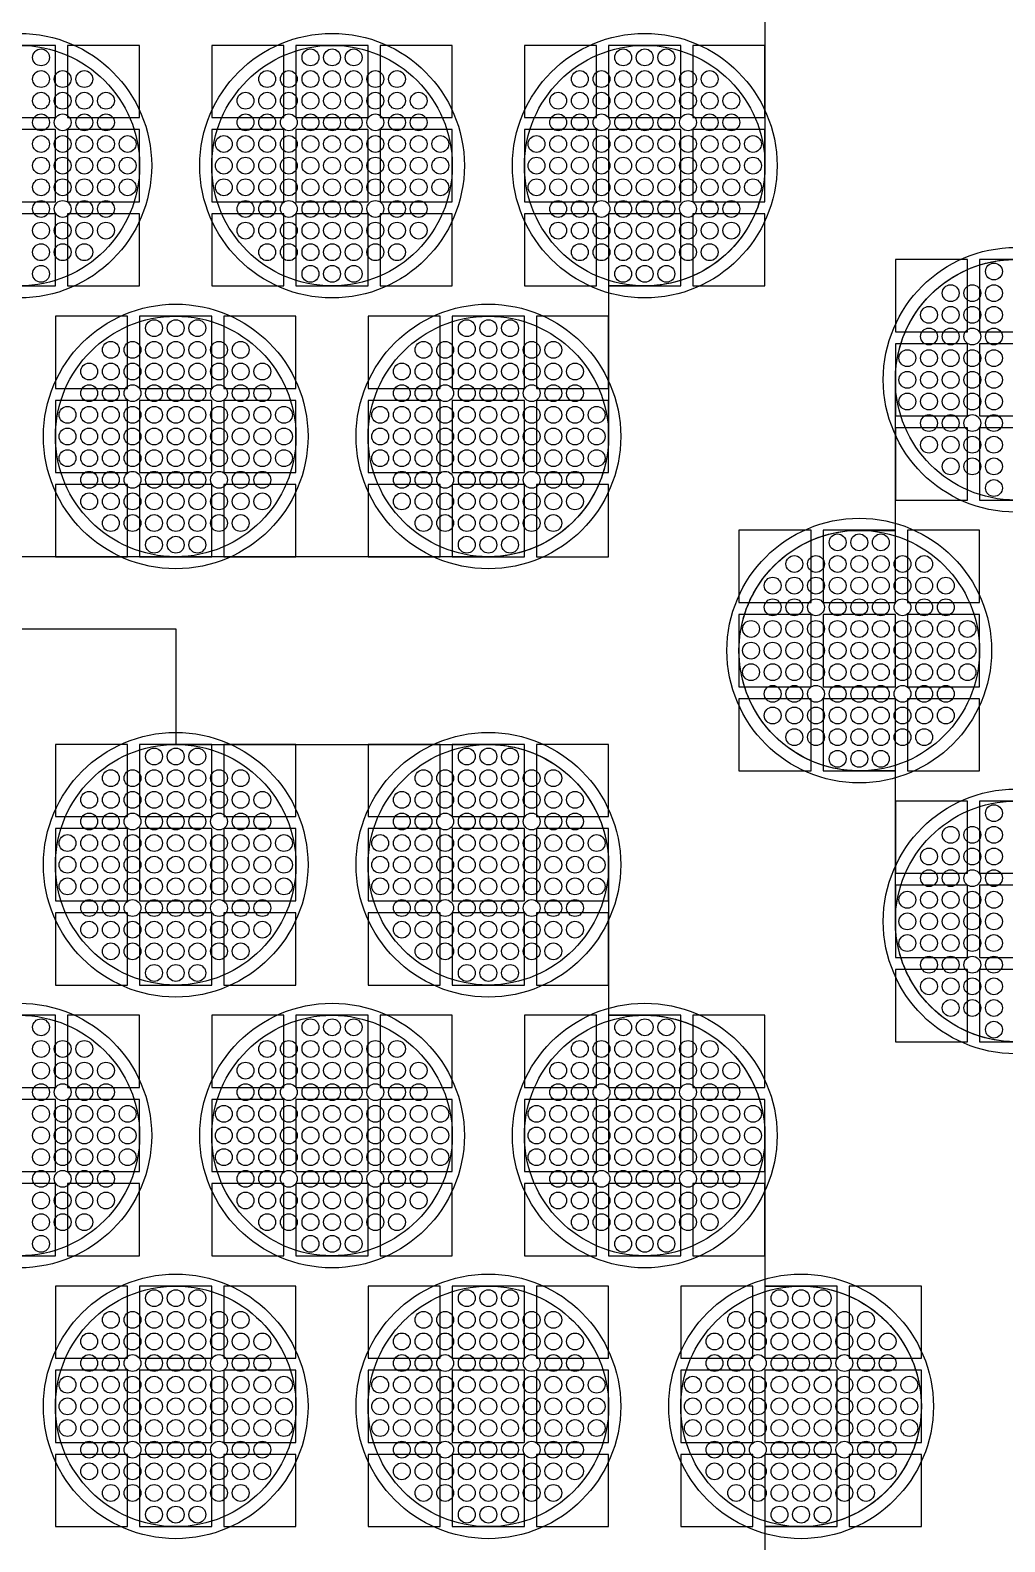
# Model space of a CAD drawing. Extents: x -49 to 54, y -38 to 38.
# Drawn here: x 13 to 17.05, y -30.41 to -24.13 of the extents above; entities that cross this region are included whole.
import ezdxf

# ---------------------------------------------------------------- set-up
doc = ezdxf.new("R2010")
doc.units = 0
for name, color, linetype in [('BACK_LAYER', 5, 'CONTINUOUS'), ('COND_LAYER_LOWER_ELECTRODE', 6, 'CONTINUOUS'), ('CONDUCTIVE_LAYER_BACK_LAYER', 2, 'CONTINUOUS'), ('EMITTER', 3, 'CONTINUOUS'), ('LOWER_ELECTRODE', 1, 'CONTINUOUS')]:
    doc.layers.add(name, color=color, linetype=linetype)

msp = doc.modelspace()

# ---------------------------------------------------------------- linework, layer by layer
at = {"layer": 'BACK_LAYER'}
for points in [[(12.8046, -24.4898), (13.1046, -24.4898), (13.1046, -24.1898), (12.8046, -24.1898)], [(13.1546, -24.4898), (13.4546, -24.4898), (13.4546, -24.1898), (13.1546, -24.1898)], [(13.7546, -24.4898), (14.0546, -24.4898), (14.0546, -24.1898), (13.7546, -24.1898)], [(14.1046, -24.4898), (14.4046, -24.4898), (14.4046, -24.1898), (14.1046, -24.1898)], [(14.4546, -24.4898), (14.7546, -24.4898), (14.7546, -24.1898), (14.4546, -24.1898)], [(15.0546, -24.4898), (15.3546, -24.4898), (15.3546, -24.1898), (15.0546, -24.1898)], [(15.4046, -24.4898), (15.7046, -24.4898), (15.7046, -24.1898), (15.4046, -24.1898)], [(15.7546, -24.4898), (16.0546, -24.4898), (16.0546, -24.1898), (15.7546, -24.1898)], [(12.8046, -24.8398), (13.1046, -24.8398), (13.1046, -24.5398), (12.8046, -24.5398)], [(13.1546, -24.8398), (13.4546, -24.8398), (13.4546, -24.5398), (13.1546, -24.5398)], [(13.7546, -24.8398), (14.0546, -24.8398), (14.0546, -24.5398), (13.7546, -24.5398)], [(14.1046, -24.8398), (14.4046, -24.8398), (14.4046, -24.5398), (14.1046, -24.5398)], [(14.4546, -24.8398), (14.7546, -24.8398), (14.7546, -24.5398), (14.4546, -24.5398)], [(15.0546, -24.8398), (15.3546, -24.8398), (15.3546, -24.5398), (15.0546, -24.5398)], [(15.4046, -24.8398), (15.7046, -24.8398), (15.7046, -24.5398), (15.4046, -24.5398)], [(15.7546, -24.8398), (16.0546, -24.8398), (16.0546, -24.5398), (15.7546, -24.5398)], [(12.8046, -25.1898), (13.1046, -25.1898), (13.1046, -24.8898), (12.8046, -24.8898)], [(13.1546, -25.1898), (13.4546, -25.1898), (13.4546, -24.8898), (13.1546, -24.8898)], [(13.7546, -25.1898), (14.0546, -25.1898), (14.0546, -24.8898), (13.7546, -24.8898)], [(14.1046, -25.1898), (14.4046, -25.1898), (14.4046, -24.8898), (14.1046, -24.8898)], [(14.4546, -25.1898), (14.7546, -25.1898), (14.7546, -24.8898), (14.4546, -24.8898)], [(15.0546, -25.1898), (15.3546, -25.1898), (15.3546, -24.8898), (15.0546, -24.8898)], [(15.4046, -25.1898), (15.7046, -25.1898), (15.7046, -24.8898), (15.4046, -24.8898)], [(15.7546, -25.1898), (16.0546, -25.1898), (16.0546, -24.8898), (15.7546, -24.8898)], [(16.5965, -25.38), (16.8965, -25.38), (16.8965, -25.08), (16.5965, -25.08)], [(16.9465, -25.38), (17.2465, -25.38), (17.2465, -25.08), (16.9465, -25.08)], [(13.1046, -25.6156), (13.4046, -25.6156), (13.4046, -25.3156), (13.1046, -25.3156)], [(13.4546, -25.6156), (13.7546, -25.6156), (13.7546, -25.3156), (13.4546, -25.3156)], [(13.8046, -25.6156), (14.1046, -25.6156), (14.1046, -25.3156), (13.8046, -25.3156)], [(14.4046, -25.6156), (14.7046, -25.6156), (14.7046, -25.3156), (14.4046, -25.3156)], [(14.7546, -25.6156), (15.0546, -25.6156), (15.0546, -25.3156), (14.7546, -25.3156)], [(15.1046, -25.6156), (15.4046, -25.6156), (15.4046, -25.3156), (15.1046, -25.3156)], [(16.5965, -25.73), (16.8965, -25.73), (16.8965, -25.43), (16.5965, -25.43)], [(16.9465, -25.73), (17.2465, -25.73), (17.2465, -25.43), (16.9465, -25.43)], [(13.1046, -25.9656), (13.4046, -25.9656), (13.4046, -25.6656), (13.1046, -25.6656)], [(13.4546, -25.9656), (13.7546, -25.9656), (13.7546, -25.6656), (13.4546, -25.6656)], [(13.8046, -25.9656), (14.1046, -25.9656), (14.1046, -25.6656), (13.8046, -25.6656)], [(14.4046, -25.9656), (14.7046, -25.9656), (14.7046, -25.6656), (14.4046, -25.6656)], [(14.7546, -25.9656), (15.0546, -25.9656), (15.0546, -25.6656), (14.7546, -25.6656)], [(15.1046, -25.9656), (15.4046, -25.9656), (15.4046, -25.6656), (15.1046, -25.6656)], [(16.5965, -26.08), (16.8965, -26.08), (16.8965, -25.78), (16.5965, -25.78)], [(16.9465, -26.08), (17.2465, -26.08), (17.2465, -25.78), (16.9465, -25.78)], [(13.1046, -26.3156), (13.4046, -26.3156), (13.4046, -26.0156), (13.1046, -26.0156)], [(13.4546, -26.3156), (13.7546, -26.3156), (13.7546, -26.0156), (13.4546, -26.0156)], [(13.8046, -26.3156), (14.1046, -26.3156), (14.1046, -26.0156), (13.8046, -26.0156)], [(14.4046, -26.3156), (14.7046, -26.3156), (14.7046, -26.0156), (14.4046, -26.0156)], [(14.7546, -26.3156), (15.0546, -26.3156), (15.0546, -26.0156), (14.7546, -26.0156)], [(15.1046, -26.3156), (15.4046, -26.3156), (15.4046, -26.0156), (15.1046, -26.0156)], [(15.9465, -26.5058), (16.2465, -26.5058), (16.2465, -26.2058), (15.9465, -26.2058)], [(16.2965, -26.5058), (16.5965, -26.5058), (16.5965, -26.2058), (16.2965, -26.2058)], [(16.6465, -26.5058), (16.9465, -26.5058), (16.9465, -26.2058), (16.6465, -26.2058)], [(15.9465, -26.8558), (16.2465, -26.8558), (16.2465, -26.5558), (15.9465, -26.5558)], [(16.2965, -26.8558), (16.5965, -26.8558), (16.5965, -26.5558), (16.2965, -26.5558)], [(16.6465, -26.8558), (16.9465, -26.8558), (16.9465, -26.5558), (16.6465, -26.5558)], [(15.9465, -27.2058), (16.2465, -27.2058), (16.2465, -26.9058), (15.9465, -26.9058)], [(16.2965, -27.2058), (16.5965, -27.2058), (16.5965, -26.9058), (16.2965, -26.9058)], [(16.6465, -27.2058), (16.9465, -27.2058), (16.9465, -26.9058), (16.6465, -26.9058)], [(13.1046, -27.396), (13.4046, -27.396), (13.4046, -27.096), (13.1046, -27.096)], [(13.4546, -27.396), (13.7546, -27.396), (13.7546, -27.096), (13.4546, -27.096)], [(13.8046, -27.396), (14.1046, -27.396), (14.1046, -27.096), (13.8046, -27.096)], [(14.4046, -27.396), (14.7046, -27.396), (14.7046, -27.096), (14.4046, -27.096)], [(14.7546, -27.396), (15.0546, -27.396), (15.0546, -27.096), (14.7546, -27.096)], [(15.1046, -27.396), (15.4046, -27.396), (15.4046, -27.096), (15.1046, -27.096)], [(16.5965, -27.6316), (16.8965, -27.6316), (16.8965, -27.3316), (16.5965, -27.3316)], [(16.9465, -27.6316), (17.2465, -27.6316), (17.2465, -27.3316), (16.9465, -27.3316)], [(13.1046, -27.746), (13.4046, -27.746), (13.4046, -27.446), (13.1046, -27.446)], [(13.4546, -27.746), (13.7546, -27.746), (13.7546, -27.446), (13.4546, -27.446)], [(13.8046, -27.746), (14.1046, -27.746), (14.1046, -27.446), (13.8046, -27.446)], [(14.4046, -27.746), (14.7046, -27.746), (14.7046, -27.446), (14.4046, -27.446)], [(14.7546, -27.746), (15.0546, -27.746), (15.0546, -27.446), (14.7546, -27.446)], [(15.1046, -27.746), (15.4046, -27.746), (15.4046, -27.446), (15.1046, -27.446)], [(16.5965, -27.9816), (16.8965, -27.9816), (16.8965, -27.6816), (16.5965, -27.6816)], [(16.9465, -27.9816), (17.2465, -27.9816), (17.2465, -27.6816), (16.9465, -27.6816)], [(13.1046, -28.096), (13.4046, -28.096), (13.4046, -27.796), (13.1046, -27.796)], [(13.4546, -28.096), (13.7546, -28.096), (13.7546, -27.796), (13.4546, -27.796)], [(13.8046, -28.096), (14.1046, -28.096), (14.1046, -27.796), (13.8046, -27.796)], [(14.4046, -28.096), (14.7046, -28.096), (14.7046, -27.796), (14.4046, -27.796)], [(14.7546, -28.096), (15.0546, -28.096), (15.0546, -27.796), (14.7546, -27.796)], [(15.1046, -28.096), (15.4046, -28.096), (15.4046, -27.796), (15.1046, -27.796)], [(16.5965, -28.3316), (16.8965, -28.3316), (16.8965, -28.0316), (16.5965, -28.0316)], [(16.9465, -28.3316), (17.2465, -28.3316), (17.2465, -28.0316), (16.9465, -28.0316)], [(12.8046, -28.5218), (13.1046, -28.5218), (13.1046, -28.2218), (12.8046, -28.2218)], [(13.1546, -28.5218), (13.4546, -28.5218), (13.4546, -28.2218), (13.1546, -28.2218)], [(13.7546, -28.5218), (14.0546, -28.5218), (14.0546, -28.2218), (13.7546, -28.2218)], [(14.1046, -28.5218), (14.4046, -28.5218), (14.4046, -28.2218), (14.1046, -28.2218)], [(14.4546, -28.5218), (14.7546, -28.5218), (14.7546, -28.2218), (14.4546, -28.2218)], [(15.0546, -28.5218), (15.3546, -28.5218), (15.3546, -28.2218), (15.0546, -28.2218)], [(15.4046, -28.5218), (15.7046, -28.5218), (15.7046, -28.2218), (15.4046, -28.2218)], [(15.7546, -28.5218), (16.0546, -28.5218), (16.0546, -28.2218), (15.7546, -28.2218)], [(12.8046, -28.8718), (13.1046, -28.8718), (13.1046, -28.5718), (12.8046, -28.5718)], [(13.1546, -28.8718), (13.4546, -28.8718), (13.4546, -28.5718), (13.1546, -28.5718)], [(13.7546, -28.8718), (14.0546, -28.8718), (14.0546, -28.5718), (13.7546, -28.5718)], [(14.1046, -28.8718), (14.4046, -28.8718), (14.4046, -28.5718), (14.1046, -28.5718)], [(14.4546, -28.8718), (14.7546, -28.8718), (14.7546, -28.5718), (14.4546, -28.5718)], [(15.0546, -28.8718), (15.3546, -28.8718), (15.3546, -28.5718), (15.0546, -28.5718)], [(15.4046, -28.8718), (15.7046, -28.8718), (15.7046, -28.5718), (15.4046, -28.5718)], [(15.7546, -28.8718), (16.0546, -28.8718), (16.0546, -28.5718), (15.7546, -28.5718)], [(12.8046, -29.2218), (13.1046, -29.2218), (13.1046, -28.9218), (12.8046, -28.9218)], [(13.1546, -29.2218), (13.4546, -29.2218), (13.4546, -28.9218), (13.1546, -28.9218)], [(13.7546, -29.2218), (14.0546, -29.2218), (14.0546, -28.9218), (13.7546, -28.9218)], [(14.1046, -29.2218), (14.4046, -29.2218), (14.4046, -28.9218), (14.1046, -28.9218)], [(14.4546, -29.2218), (14.7546, -29.2218), (14.7546, -28.9218), (14.4546, -28.9218)], [(15.0546, -29.2218), (15.3546, -29.2218), (15.3546, -28.9218), (15.0546, -28.9218)], [(15.4046, -29.2218), (15.7046, -29.2218), (15.7046, -28.9218), (15.4046, -28.9218)], [(15.7546, -29.2218), (16.0546, -29.2218), (16.0546, -28.9218), (15.7546, -28.9218)], [(13.1046, -29.6477), (13.4046, -29.6477), (13.4046, -29.3477), (13.1046, -29.3477)], [(13.4546, -29.6477), (13.7546, -29.6477), (13.7546, -29.3477), (13.4546, -29.3477)], [(13.8046, -29.6477), (14.1046, -29.6477), (14.1046, -29.3477), (13.8046, -29.3477)], [(14.4046, -29.6477), (14.7046, -29.6477), (14.7046, -29.3477), (14.4046, -29.3477)], [(14.7546, -29.6477), (15.0546, -29.6477), (15.0546, -29.3477), (14.7546, -29.3477)], [(15.1046, -29.6477), (15.4046, -29.6477), (15.4046, -29.3477), (15.1046, -29.3477)], [(15.7046, -29.6477), (16.0046, -29.6477), (16.0046, -29.3477), (15.7046, -29.3477)], [(16.0546, -29.6477), (16.3546, -29.6477), (16.3546, -29.3477), (16.0546, -29.3477)], [(16.4046, -29.6477), (16.7046, -29.6477), (16.7046, -29.3477), (16.4046, -29.3477)], [(13.1046, -29.9977), (13.4046, -29.9977), (13.4046, -29.6977), (13.1046, -29.6977)], [(13.4546, -29.9977), (13.7546, -29.9977), (13.7546, -29.6977), (13.4546, -29.6977)], [(13.8046, -29.9977), (14.1046, -29.9977), (14.1046, -29.6977), (13.8046, -29.6977)], [(14.4046, -29.9977), (14.7046, -29.9977), (14.7046, -29.6977), (14.4046, -29.6977)], [(14.7546, -29.9977), (15.0546, -29.9977), (15.0546, -29.6977), (14.7546, -29.6977)], [(15.1046, -29.9977), (15.4046, -29.9977), (15.4046, -29.6977), (15.1046, -29.6977)], [(15.7046, -29.9977), (16.0046, -29.9977), (16.0046, -29.6977), (15.7046, -29.6977)], [(16.0546, -29.9977), (16.3546, -29.9977), (16.3546, -29.6977), (16.0546, -29.6977)], [(16.4046, -29.9977), (16.7046, -29.9977), (16.7046, -29.6977), (16.4046, -29.6977)], [(13.1046, -30.3477), (13.4046, -30.3477), (13.4046, -30.0477), (13.1046, -30.0477)], [(13.4546, -30.3477), (13.7546, -30.3477), (13.7546, -30.0477), (13.4546, -30.0477)], [(13.8046, -30.3477), (14.1046, -30.3477), (14.1046, -30.0477), (13.8046, -30.0477)], [(14.4046, -30.3477), (14.7046, -30.3477), (14.7046, -30.0477), (14.4046, -30.0477)], [(14.7546, -30.3477), (15.0546, -30.3477), (15.0546, -30.0477), (14.7546, -30.0477)], [(15.1046, -30.3477), (15.4046, -30.3477), (15.4046, -30.0477), (15.1046, -30.0477)], [(15.7046, -30.3477), (16.0046, -30.3477), (16.0046, -30.0477), (15.7046, -30.0477)], [(16.0546, -30.3477), (16.3546, -30.3477), (16.3546, -30.0477), (16.0546, -30.0477)], [(16.4046, -30.3477), (16.7046, -30.3477), (16.7046, -30.0477), (16.4046, -30.0477)]]:
    msp.add_lwpolyline(points, close=True, dxfattribs=at)
at = {"layer": 'COND_LAYER_LOWER_ELECTRODE'}
for centre in [(12.9546, -24.6898), (14.2546, -24.6898), (15.5546, -24.6898), (17.0965, -25.58), (13.6046, -25.8156), (14.9046, -25.8156), (16.4465, -26.7058), (13.6046, -27.596), (14.9046, -27.596), (17.0965, -27.8316), (12.9546, -28.7218), (14.2546, -28.7218), (15.5546, -28.7218), (13.6046, -29.8477), (14.9046, -29.8477), (16.2046, -29.8477)]:
    msp.add_circle(centre, 0.55, dxfattribs=at)
at = {"layer": 'CONDUCTIVE_LAYER_BACK_LAYER'}
for points in [[(16.0546, -24.0638), (16.0546, -24.6898), (16.0543, -24.7096), (16.0531, -24.7295), (16.0511, -24.7493), (16.0483, -24.769), (16.0448, -24.7885), (16.0405, -24.8079), (16.0354, -24.8272), (16.0296, -24.8462), (16.023, -24.8649), (16.0156, -24.8834), (16.0076, -24.9016), (15.9988, -24.9194), (15.9893, -24.9369), (15.9791, -24.954), (15.9683, -24.9706), (15.9568, -24.9869), (15.9447, -25.0026), (15.9319, -25.0179), (15.9186, -25.0326), (15.9047, -25.0468), (15.8902, -25.0605), (15.8752, -25.0735), (15.8597, -25.0859), (15.8437, -25.0978), (15.8272, -25.1089), (15.8104, -25.1194), (15.7931, -25.1293), (15.7754, -25.1384), (15.7574, -25.1468), (15.7391, -25.1545), (15.7205, -25.1615), (15.7016, -25.1677), (15.6825, -25.1732), (15.6631, -25.1779), (15.6436, -25.1818), (15.624, -25.1849), (15.6043, -25.1873), (15.5845, -25.1889), (15.5646, -25.1897), (15.4046, -25.1897), (15.4046, -25.8156), (15.4043, -25.8355), (15.4031, -25.8553), (15.4011, -25.8751), (15.3983, -25.8948), (15.3948, -25.9144), (15.3905, -25.9338), (15.3854, -25.953), (15.3796, -25.972), (15.373, -25.9908), (15.3656, -26.0092), (15.3576, -26.0274), (15.3488, -26.0453), (15.3393, -26.0627), (15.3291, -26.0798), (15.3183, -26.0965), (15.3068, -26.1127), (15.2947, -26.1285), (15.2819, -26.1437), (15.2686, -26.1585), (15.2547, -26.1727), (15.2402, -26.1863), (15.2252, -26.1993), (15.2097, -26.2118), (15.1937, -26.2236), (15.1772, -26.2348), (15.1604, -26.2453), (15.1431, -26.2551), (15.1254, -26.2642), (15.1074, -26.2726), (15.0891, -26.2803), (15.0705, -26.2873), (15.0516, -26.2935), (15.0325, -26.299), (15.0131, -26.3037), (14.9936, -26.3076), (14.974, -26.3108), (14.9543, -26.3131), (14.9345, -26.3147), (14.9146, -26.3155), (12.2947, -26.3155)], [(17.0667, -28.3307), (17.0469, -28.3292), (17.0271, -28.3268), (17.0075, -28.3236), (16.988, -28.3197), (16.9687, -28.315), (16.9496, -28.3096), (16.9307, -28.3033), (16.9121, -28.2964), (16.8937, -28.2887), (16.8757, -28.2802), (16.8581, -28.2711), (16.8408, -28.2613), (16.8239, -28.2508), (16.8075, -28.2396), (16.7915, -28.2278), (16.776, -28.2154), (16.761, -28.2023), (16.7465, -28.1887), (16.7326, -28.1745), (16.7192, -28.1597), (16.7065, -28.1445), (16.6943, -28.1287), (16.6829, -28.1125), (16.672, -28.0958), (16.6618, -28.0788), (16.6524, -28.0613), (16.6436, -28.0434), (16.6355, -28.0253), (16.6282, -28.0068), (16.6216, -27.988), (16.6158, -27.969), (16.6107, -27.9498), (16.6064, -27.9304), (16.6028, -27.9108), (16.6001, -27.8911), (16.5981, -27.8714), (16.5969, -27.8515), (16.5965, -27.8316), (16.5965, -27.2057), (16.4366, -27.2057), (16.4167, -27.2049), (16.3969, -27.2033), (16.3771, -27.201), (16.3575, -27.1978), (16.338, -27.1939), (16.3187, -27.1892), (16.2996, -27.1837), (16.2807, -27.1775), (16.2621, -27.1705), (16.2437, -27.1628), (16.2257, -27.1544), (16.2081, -27.1453), (16.1908, -27.1355), (16.1739, -27.125), (16.1575, -27.1138), (16.1415, -27.102), (16.126, -27.0895), (16.111, -27.0765), (16.0965, -27.0628), (16.0826, -27.0486), (16.0692, -27.0339), (16.0565, -27.0187), (16.0443, -27.0029), (16.0329, -26.9867), (16.022, -26.97), (16.0118, -26.9529), (16.0024, -26.9354), (15.9936, -26.9176), (15.9855, -26.8994), (15.9782, -26.881), (15.9716, -26.8622), (15.9658, -26.8432), (15.9607, -26.824), (15.9564, -26.8046), (15.9528, -26.785), (15.9501, -26.7653), (15.9481, -26.7455), (15.9469, -26.7257), (15.9465, -26.7058), (15.9469, -26.6859), (15.9481, -26.6661), (15.9501, -26.6463), (15.9528, -26.6266), (15.9564, -26.607), (15.9607, -26.5876), (15.9658, -26.5684), (15.9716, -26.5494), (15.9782, -26.5306), (15.9855, -26.5122), (15.9936, -26.494), (16.0024, -26.4761), (16.0118, -26.4587), (16.022, -26.4416), (16.0329, -26.4249), (16.0443, -26.4087), (16.0565, -26.3929), (16.0692, -26.3777), (16.0826, -26.3629), (16.0965, -26.3487), (16.111, -26.3351), (16.126, -26.3221), (16.1415, -26.3096), (16.1575, -26.2978), (16.1739, -26.2866), (16.1908, -26.2761), (16.2081, -26.2663), (16.2257, -26.2572), (16.2437, -26.2488), (16.2621, -26.2411), (16.2807, -26.2341), (16.2996, -26.2279), (16.3187, -26.2224), (16.338, -26.2177), (16.3575, -26.2138), (16.3771, -26.2106), (16.3969, -26.2083), (16.4167, -26.2067), (16.4366, -26.2059), (16.5965, -26.2059), (16.5965, -25.58), (16.5969, -25.5601), (16.5981, -25.5402), (16.6001, -25.5205), (16.6028, -25.5008), (16.6064, -25.4812), (16.6107, -25.4618), (16.6158, -25.4426), (16.6216, -25.4236), (16.6282, -25.4048), (16.6355, -25.3863), (16.6436, -25.3682), (16.6524, -25.3503), (16.6618, -25.3328), (16.672, -25.3158), (16.6829, -25.2991), (16.6943, -25.2829), (16.7065, -25.2671), (16.7192, -25.2519), (16.7326, -25.2371), (16.7465, -25.2229), (16.761, -25.2093), (16.776, -25.1962), (16.7915, -25.1838), (16.8075, -25.172), (16.8239, -25.1608), (16.8408, -25.1503), (16.8581, -25.1405), (16.8757, -25.1313), (16.8937, -25.1229), (16.9121, -25.1152), (16.9307, -25.1083), (16.9496, -25.102), (16.9687, -25.0966), (16.988, -25.0919), (17.0075, -25.0879), (17.0271, -25.0848), (17.0469, -25.0824), (17.0667, -25.0809)], [(11.8477, -26.6157), (13.6046, -26.6157), (13.6046, -27.0961), (14.9146, -27.0961), (14.9345, -27.0969), (14.9543, -27.0985), (14.974, -27.1008), (14.9936, -27.104), (15.0131, -27.1079), (15.0325, -27.1126), (15.0516, -27.1181), (15.0705, -27.1243), (15.0891, -27.1312), (15.1074, -27.1389), (15.1254, -27.1474), (15.1431, -27.1565), (15.1604, -27.1663), (15.1772, -27.1768), (15.1937, -27.188), (15.2097, -27.1998), (15.2252, -27.2123), (15.2402, -27.2253), (15.2547, -27.2389), (15.2686, -27.2531), (15.2819, -27.2679), (15.2947, -27.2831), (15.3068, -27.2989), (15.3183, -27.3151), (15.3291, -27.3318), (15.3393, -27.3489), (15.3488, -27.3663), (15.3576, -27.3842), (15.3656, -27.4024), (15.373, -27.4208), (15.3796, -27.4396), (15.3854, -27.4586), (15.3905, -27.4778), (15.3948, -27.4972), (15.3983, -27.5168), (15.4011, -27.5365), (15.4031, -27.5563), (15.4043, -27.5761), (15.4046, -27.596), (15.4046, -28.2219), (15.5646, -28.2219), (15.5845, -28.2227), (15.6043, -28.2243), (15.624, -28.2267), (15.6436, -28.2298), (15.6631, -28.2337), (15.6825, -28.2384), (15.7016, -28.2439), (15.7205, -28.2501), (15.7391, -28.2571), (15.7574, -28.2648), (15.7754, -28.2732), (15.7931, -28.2823), (15.8104, -28.2922), (15.8272, -28.3027), (15.8437, -28.3138), (15.8597, -28.3257), (15.8752, -28.3381), (15.8902, -28.3511), (15.9047, -28.3648), (15.9186, -28.379), (15.9319, -28.3937), (15.9447, -28.409), (15.9568, -28.4247), (15.9683, -28.4409), (15.9791, -28.4576), (15.9893, -28.4747), (15.9988, -28.4922), (16.0076, -28.51), (16.0156, -28.5282), (16.023, -28.5467), (16.0296, -28.5654), (16.0354, -28.5844), (16.0405, -28.6036), (16.0448, -28.6231), (16.0483, -28.6426), (16.0511, -28.6623), (16.0531, -28.6821), (16.0543, -28.7019), (16.0546, -28.7218), (16.0546, -29.3478), (16.2146, -29.3478), (16.2345, -29.3485), (16.2543, -29.3501), (16.274, -29.3525), (16.2936, -29.3556), (16.3131, -29.3596), (16.3325, -29.3643), (16.3516, -29.3697), (16.3705, -29.3759), (16.3891, -29.3829), (16.4074, -29.3906), (16.4254, -29.399), (16.4431, -29.4082), (16.4604, -29.418), (16.4772, -29.4285), (16.4937, -29.4397), (16.5097, -29.4515), (16.5252, -29.4639), (16.5402, -29.477), (16.5547, -29.4906), (16.5686, -29.5048), (16.5819, -29.5195), (16.5947, -29.5348), (16.6068, -29.5506), (16.6183, -29.5668), (16.6291, -29.5834), (16.6393, -29.6005), (16.6488, -29.618), (16.6576, -29.6358), (16.6656, -29.654), (16.673, -29.6725), (16.6796, -29.6913), (16.6854, -29.7103), (16.6905, -29.7295), (16.6948, -29.7489), (16.6983, -29.7685), (16.7011, -29.7881), (16.7031, -29.8079), (16.7043, -29.8278), (16.7046, -29.8477), (16.7043, -29.8675), (16.7031, -29.8874), (16.7011, -29.9072), (16.6983, -29.9269), (16.6948, -29.9464), (16.6905, -29.9658), (16.6854, -29.985), (16.6796, -30.0041), (16.673, -30.0228), (16.6656, -30.0413), (16.6576, -30.0595), (16.6488, -30.0773), (16.6393, -30.0948), (16.6291, -30.1119), (16.6183, -30.1285), (16.6068, -30.1448), (16.5947, -30.1605), (16.5819, -30.1758), (16.5686, -30.1905), (16.5547, -30.2047), (16.5402, -30.2183), (16.5252, -30.2314), (16.5097, -30.2438), (16.4937, -30.2556), (16.4772, -30.2668), (16.4604, -30.2773), (16.4431, -30.2871), (16.4254, -30.2963), (16.4074, -30.3047), (16.3891, -30.3124), (16.3705, -30.3194), (16.3516, -30.3256), (16.3325, -30.331), (16.3131, -30.3357), (16.2936, -30.3397), (16.274, -30.3428), (16.2543, -30.3452), (16.2345, -30.3468), (16.2146, -30.3476), (16.0546, -30.3476), (16.0546, -30.9735)]]:
    msp.add_lwpolyline(points, dxfattribs=at)
at = {"layer": 'EMITTER'}
for centre in [(12.9546, -24.6898), (14.2546, -24.6898), (15.5546, -24.6898), (17.0965, -25.58), (13.6046, -25.8156), (14.9046, -25.8156), (16.4465, -26.7058), (13.6046, -27.596), (14.9046, -27.596), (17.0965, -27.8316), (12.9546, -28.7218), (14.2546, -28.7218), (15.5546, -28.7218), (13.6046, -29.8477), (14.9046, -29.8477), (16.2046, -29.8477)]:
    msp.add_circle(centre, 0.5, dxfattribs=at)
at = {"layer": 'LOWER_ELECTRODE'}
for centre in [(13.0446, -24.2398), (14.1646, -24.2398), (14.2546, -24.2398), (14.3446, -24.2398), (15.4646, -24.2398), (15.5546, -24.2398), (15.6446, -24.2398), (13.0446, -24.3298), (13.1346, -24.3298), (13.2246, -24.3298), (13.9846, -24.3298), (14.0746, -24.3298), (14.1646, -24.3298), (14.2546, -24.3298), (14.3446, -24.3298), (14.4346, -24.3298), (14.5246, -24.3298), (15.2846, -24.3298), (15.3746, -24.3298), (15.4646, -24.3298), (15.5546, -24.3298), (15.6446, -24.3298), (15.7346, -24.3298), (15.8246, -24.3298), (13.0446, -24.4198), (13.1346, -24.4198), (13.2246, -24.4198), (13.3146, -24.4198), (13.8946, -24.4198), (13.9846, -24.4198), (14.0746, -24.4198), (14.1646, -24.4198), (14.2546, -24.4198), (14.3446, -24.4198), (14.4346, -24.4198), (14.5246, -24.4198), (14.6146, -24.4198), (15.1946, -24.4198), (15.2846, -24.4198), (15.3746, -24.4198), (15.4646, -24.4198), (15.5546, -24.4198), (15.6446, -24.4198), (15.7346, -24.4198), (15.8246, -24.4198), (15.9146, -24.4198), (13.0446, -24.5098), (13.1346, -24.5098), (13.2246, -24.5098), (13.3146, -24.5098), (13.8946, -24.5098), (13.9846, -24.5098), (14.0746, -24.5098), (14.1646, -24.5098), (14.2546, -24.5098), (14.3446, -24.5098), (14.4346, -24.5098), (14.5246, -24.5098), (14.6146, -24.5098), (15.1946, -24.5098), (15.2846, -24.5098), (15.3746, -24.5098), (15.4646, -24.5098), (15.5546, -24.5098), (15.6446, -24.5098), (15.7346, -24.5098), (15.8246, -24.5098), (15.9146, -24.5098), (13.0446, -24.5998), (13.1346, -24.5998), (13.2246, -24.5998), (13.3146, -24.5998), (13.4046, -24.5998), (13.8046, -24.5998), (13.8946, -24.5998), (13.9846, -24.5998), (14.0746, -24.5998), (14.1646, -24.5998), (14.2546, -24.5998), (14.3446, -24.5998), (14.4346, -24.5998), (14.5246, -24.5998), (14.6146, -24.5998), (14.7046, -24.5998), (15.1046, -24.5998), (15.1946, -24.5998), (15.2846, -24.5998), (15.3746, -24.5998), (15.4646, -24.5998), (15.5546, -24.5998), (15.6446, -24.5998), (15.7346, -24.5998), (15.8246, -24.5998), (15.9146, -24.5998), (16.0046, -24.5998), (13.0446, -24.6898), (13.1346, -24.6898), (13.2246, -24.6898), (13.3146, -24.6898), (13.4046, -24.6898), (13.8046, -24.6898), (13.8946, -24.6898), (13.9846, -24.6898), (14.0746, -24.6898), (14.1646, -24.6898), (14.2546, -24.6898), (14.3446, -24.6898), (14.4346, -24.6898), (14.5246, -24.6898), (14.6146, -24.6898), (14.7046, -24.6898), (15.1046, -24.6898), (15.1946, -24.6898), (15.2846, -24.6898), (15.3746, -24.6898), (15.4646, -24.6898), (15.5546, -24.6898), (15.6446, -24.6898), (15.7346, -24.6898), (15.8246, -24.6898), (15.9146, -24.6898), (16.0046, -24.6898), (13.0446, -24.7798), (13.1346, -24.7798), (13.2246, -24.7798), (13.3146, -24.7798), (13.4046, -24.7798), (13.8046, -24.7798), (13.8946, -24.7798), (13.9846, -24.7798), (14.0746, -24.7798), (14.1646, -24.7798), (14.2546, -24.7798), (14.3446, -24.7798), (14.4346, -24.7798), (14.5246, -24.7798), (14.6146, -24.7798), (14.7046, -24.7798), (15.1046, -24.7798), (15.1946, -24.7798), (15.2846, -24.7798), (15.3746, -24.7798), (15.4646, -24.7798), (15.5546, -24.7798), (15.6446, -24.7798), (15.7346, -24.7798), (15.8246, -24.7798), (15.9146, -24.7798), (16.0046, -24.7798), (13.0446, -24.8698), (13.1346, -24.8698), (13.2246, -24.8698), (13.3146, -24.8698), (13.8946, -24.8698), (13.9846, -24.8698), (14.0746, -24.8698), (14.1646, -24.8698), (14.2546, -24.8698), (14.3446, -24.8698), (14.4346, -24.8698), (14.5246, -24.8698), (14.6146, -24.8698), (15.1946, -24.8698), (15.2846, -24.8698), (15.3746, -24.8698), (15.4646, -24.8698), (15.5546, -24.8698), (15.6446, -24.8698), (15.7346, -24.8698), (15.8246, -24.8698), (15.9146, -24.8698), (13.0446, -24.9598), (13.1346, -24.9598), (13.2246, -24.9598), (13.3146, -24.9598), (13.8946, -24.9598), (13.9846, -24.9598), (14.0746, -24.9598), (14.1646, -24.9598), (14.2546, -24.9598), (14.3446, -24.9598), (14.4346, -24.9598), (14.5246, -24.9598), (14.6146, -24.9598), (15.1946, -24.9598), (15.2846, -24.9598), (15.3746, -24.9598), (15.4646, -24.9598), (15.5546, -24.9598), (15.6446, -24.9598), (15.7346, -24.9598), (15.8246, -24.9598), (15.9146, -24.9598), (13.0446, -25.0498), (13.1346, -25.0498), (13.2246, -25.0498), (13.9846, -25.0498), (14.0746, -25.0498), (14.1646, -25.0498), (14.2546, -25.0498), (14.3446, -25.0498), (14.4346, -25.0498), (14.5246, -25.0498), (15.2846, -25.0498), (15.3746, -25.0498), (15.4646, -25.0498), (15.5546, -25.0498), (15.6446, -25.0498), (15.7346, -25.0498), (15.8246, -25.0498), (13.0446, -25.1398), (14.1646, -25.1398), (14.2546, -25.1398), (14.3446, -25.1398), (15.4646, -25.1398), (15.5546, -25.1398), (15.6446, -25.1398), (17.0065, -25.13), (16.8265, -25.22), (16.9165, -25.22), (17.0065, -25.22), (16.7365, -25.31), (16.8265, -25.31), (16.9165, -25.31), (17.0065, -25.31), (13.5146, -25.3656), (13.6046, -25.3656), (13.6946, -25.3656), (14.8146, -25.3656), (14.9046, -25.3656), (14.9946, -25.3656), (16.7365, -25.4), (16.8265, -25.4), (16.9165, -25.4), (17.0065, -25.4), (13.3346, -25.4556), (13.4246, -25.4556), (13.5146, -25.4556), (13.6046, -25.4556), (13.6946, -25.4556), (13.7846, -25.4556), (13.8746, -25.4556), (14.6346, -25.4556), (14.7246, -25.4556), (14.8146, -25.4556), (14.9046, -25.4556), (14.9946, -25.4556), (15.0846, -25.4556), (15.1746, -25.4556), (13.2446, -25.5456), (13.3346, -25.5456), (13.4246, -25.5456), (13.5146, -25.5456), (13.6046, -25.5456), (13.6946, -25.5456), (13.7846, -25.5456), (13.8746, -25.5456), (13.9646, -25.5456), (14.5446, -25.5456), (14.6346, -25.5456), (14.7246, -25.5456), (14.8146, -25.5456), (14.9046, -25.5456), (14.9946, -25.5456), (15.0846, -25.5456), (15.1746, -25.5456), (15.2646, -25.5456), (16.6465, -25.49), (16.7365, -25.49), (16.8265, -25.49), (16.9165, -25.49), (17.0065, -25.49), (16.6465, -25.58), (16.7365, -25.58), (16.8265, -25.58), (16.9165, -25.58), (17.0065, -25.58), (13.2446, -25.6356), (13.3346, -25.6356), (13.4246, -25.6356), (13.5146, -25.6356), (13.6046, -25.6356), (13.6946, -25.6356), (13.7846, -25.6356), (13.8746, -25.6356), (13.9646, -25.6356), (14.5446, -25.6356), (14.6346, -25.6356), (14.7246, -25.6356), (14.8146, -25.6356), (14.9046, -25.6356), (14.9946, -25.6356), (15.0846, -25.6356), (15.1746, -25.6356), (15.2646, -25.6356), (16.6465, -25.67), (16.7365, -25.67), (16.8265, -25.67), (16.9165, -25.67), (17.0065, -25.67), (13.1546, -25.7256), (13.2446, -25.7256), (13.3346, -25.7256), (13.4246, -25.7256), (13.5146, -25.7256), (13.6046, -25.7256), (13.6946, -25.7256), (13.7846, -25.7256), (13.8746, -25.7256), (13.9646, -25.7256), (14.0546, -25.7256), (14.4546, -25.7256), (14.5446, -25.7256), (14.6346, -25.7256), (14.7246, -25.7256), (14.8146, -25.7256), (14.9046, -25.7256), (14.9946, -25.7256), (15.0846, -25.7256), (15.1746, -25.7256), (15.2646, -25.7256), (15.3546, -25.7256), (16.7365, -25.76), (16.8265, -25.76), (16.9165, -25.76), (17.0065, -25.76), (13.1546, -25.8156), (13.2446, -25.8156), (13.3346, -25.8156), (13.4246, -25.8156), (13.5146, -25.8156), (13.6046, -25.8156), (13.6946, -25.8156), (13.7846, -25.8156), (13.8746, -25.8156), (13.9646, -25.8156), (14.0546, -25.8156), (14.4546, -25.8156), (14.5446, -25.8156), (14.6346, -25.8156), (14.7246, -25.8156), (14.8146, -25.8156), (14.9046, -25.8156), (14.9946, -25.8156), (15.0846, -25.8156), (15.1746, -25.8156), (15.2646, -25.8156), (15.3546, -25.8156), (16.7365, -25.85), (16.8265, -25.85), (16.9165, -25.85), (17.0065, -25.85), (13.1546, -25.9056), (13.2446, -25.9056), (13.3346, -25.9056), (13.4246, -25.9056), (13.5146, -25.9056), (13.6046, -25.9056), (13.6946, -25.9056), (13.7846, -25.9056), (13.8746, -25.9056), (13.9646, -25.9056), (14.0546, -25.9056), (14.4546, -25.9056), (14.5446, -25.9056), (14.6346, -25.9056), (14.7246, -25.9056), (14.8146, -25.9056), (14.9046, -25.9056), (14.9946, -25.9056), (15.0846, -25.9056), (15.1746, -25.9056), (15.2646, -25.9056), (15.3546, -25.9056), (16.8265, -25.94), (16.9165, -25.94), (17.0065, -25.94), (13.2446, -25.9956), (13.3346, -25.9956), (13.4246, -25.9956), (13.5146, -25.9956), (13.6046, -25.9956), (13.6946, -25.9956), (13.7846, -25.9956), (13.8746, -25.9956), (13.9646, -25.9956), (14.5446, -25.9956), (14.6346, -25.9956), (14.7246, -25.9956), (14.8146, -25.9956), (14.9046, -25.9956), (14.9946, -25.9956), (15.0846, -25.9956), (15.1746, -25.9956), (15.2646, -25.9956), (17.0065, -26.03), (13.2446, -26.0856), (13.3346, -26.0856), (13.4246, -26.0856), (13.5146, -26.0856), (13.6046, -26.0856), (13.6946, -26.0856), (13.7846, -26.0856), (13.8746, -26.0856), (13.9646, -26.0856), (14.5446, -26.0856), (14.6346, -26.0856), (14.7246, -26.0856), (14.8146, -26.0856), (14.9046, -26.0856), (14.9946, -26.0856), (15.0846, -26.0856), (15.1746, -26.0856), (15.2646, -26.0856), (13.3346, -26.1756), (13.4246, -26.1756), (13.5146, -26.1756), (13.6046, -26.1756), (13.6946, -26.1756), (13.7846, -26.1756), (13.8746, -26.1756), (14.6346, -26.1756), (14.7246, -26.1756), (14.8146, -26.1756), (14.9046, -26.1756), (14.9946, -26.1756), (15.0846, -26.1756), (15.1746, -26.1756), (13.5146, -26.2656), (13.6046, -26.2656), (13.6946, -26.2656), (14.8146, -26.2656), (14.9046, -26.2656), (14.9946, -26.2656), (16.3565, -26.2558), (16.4465, -26.2558), (16.5365, -26.2558), (16.1765, -26.3458), (16.2665, -26.3458), (16.3565, -26.3458), (16.4465, -26.3458), (16.5365, -26.3458), (16.6265, -26.3458), (16.7165, -26.3458), (16.0865, -26.4358), (16.1765, -26.4358), (16.2665, -26.4358), (16.3565, -26.4358), (16.4465, -26.4358), (16.5365, -26.4358), (16.6265, -26.4358), (16.7165, -26.4358), (16.8065, -26.4358), (16.0865, -26.5258), (16.1765, -26.5258), (16.2665, -26.5258), (16.3565, -26.5258), (16.4465, -26.5258), (16.5365, -26.5258), (16.6265, -26.5258), (16.7165, -26.5258), (16.8065, -26.5258), (15.9965, -26.6158), (16.0865, -26.6158), (16.1765, -26.6158), (16.2665, -26.6158), (16.3565, -26.6158), (16.4465, -26.6158), (16.5365, -26.6158), (16.6265, -26.6158), (16.7165, -26.6158), (16.8065, -26.6158), (16.8965, -26.6158), (15.9965, -26.7058), (16.0865, -26.7058), (16.1765, -26.7058), (16.2665, -26.7058), (16.3565, -26.7058), (16.4465, -26.7058), (16.5365, -26.7058), (16.6265, -26.7058), (16.7165, -26.7058), (16.8065, -26.7058), (16.8965, -26.7058), (15.9965, -26.7958), (16.0865, -26.7958), (16.1765, -26.7958), (16.2665, -26.7958), (16.3565, -26.7958), (16.4465, -26.7958), (16.5365, -26.7958), (16.6265, -26.7958), (16.7165, -26.7958), (16.8065, -26.7958), (16.8965, -26.7958), (16.0865, -26.8858), (16.1765, -26.8858), (16.2665, -26.8858), (16.3565, -26.8858), (16.4465, -26.8858), (16.5365, -26.8858), (16.6265, -26.8858), (16.7165, -26.8858), (16.8065, -26.8858), (16.0865, -26.9758), (16.1765, -26.9758), (16.2665, -26.9758), (16.3565, -26.9758), (16.4465, -26.9758), (16.5365, -26.9758), (16.6265, -26.9758), (16.7165, -26.9758), (16.8065, -26.9758), (16.1765, -27.0658), (16.2665, -27.0658), (16.3565, -27.0658), (16.4465, -27.0658), (16.5365, -27.0658), (16.6265, -27.0658), (16.7165, -27.0658), (13.5146, -27.146), (13.6046, -27.146), (13.6946, -27.146), (14.8146, -27.146), (14.9046, -27.146), (14.9946, -27.146), (16.3565, -27.1558), (16.4465, -27.1558), (16.5365, -27.1558), (13.3346, -27.236), (13.4246, -27.236), (13.5146, -27.236), (13.6046, -27.236), (13.6946, -27.236), (13.7846, -27.236), (13.8746, -27.236), (14.6346, -27.236), (14.7246, -27.236), (14.8146, -27.236), (14.9046, -27.236), (14.9946, -27.236), (15.0846, -27.236), (15.1746, -27.236), (13.2446, -27.326), (13.3346, -27.326), (13.4246, -27.326), (13.5146, -27.326), (13.6046, -27.326), (13.6946, -27.326), (13.7846, -27.326), (13.8746, -27.326), (13.9646, -27.326), (14.5446, -27.326), (14.6346, -27.326), (14.7246, -27.326), (14.8146, -27.326), (14.9046, -27.326), (14.9946, -27.326), (15.0846, -27.326), (15.1746, -27.326), (15.2646, -27.326), (13.2446, -27.416), (13.3346, -27.416), (13.4246, -27.416), (13.5146, -27.416), (13.6046, -27.416), (13.6946, -27.416), (13.7846, -27.416), (13.8746, -27.416), (13.9646, -27.416), (14.5446, -27.416), (14.6346, -27.416), (14.7246, -27.416), (14.8146, -27.416), (14.9046, -27.416), (14.9946, -27.416), (15.0846, -27.416), (15.1746, -27.416), (15.2646, -27.416), (17.0065, -27.3816), (16.8265, -27.4716), (16.9165, -27.4716), (17.0065, -27.4716), (13.1546, -27.506), (13.2446, -27.506), (13.3346, -27.506), (13.4246, -27.506), (13.5146, -27.506), (13.6046, -27.506), (13.6946, -27.506), (13.7846, -27.506), (13.8746, -27.506), (13.9646, -27.506), (14.0546, -27.506), (14.4546, -27.506), (14.5446, -27.506), (14.6346, -27.506), (14.7246, -27.506), (14.8146, -27.506), (14.9046, -27.506), (14.9946, -27.506), (15.0846, -27.506), (15.1746, -27.506), (15.2646, -27.506), (15.3546, -27.506), (13.1546, -27.596), (13.2446, -27.596), (13.3346, -27.596), (13.4246, -27.596), (13.5146, -27.596), (13.6046, -27.596), (13.6946, -27.596), (13.7846, -27.596), (13.8746, -27.596), (13.9646, -27.596), (14.0546, -27.596), (14.4546, -27.596), (14.5446, -27.596), (14.6346, -27.596), (14.7246, -27.596), (14.8146, -27.596), (14.9046, -27.596), (14.9946, -27.596), (15.0846, -27.596), (15.1746, -27.596), (15.2646, -27.596), (15.3546, -27.596), (16.7365, -27.5616), (16.8265, -27.5616), (16.9165, -27.5616), (17.0065, -27.5616), (16.7365, -27.6516), (16.8265, -27.6516), (16.9165, -27.6516), (17.0065, -27.6516), (13.1546, -27.686), (13.2446, -27.686), (13.3346, -27.686), (13.4246, -27.686), (13.5146, -27.686), (13.6046, -27.686), (13.6946, -27.686), (13.7846, -27.686), (13.8746, -27.686), (13.9646, -27.686), (14.0546, -27.686), (14.4546, -27.686), (14.5446, -27.686), (14.6346, -27.686), (14.7246, -27.686), (14.8146, -27.686), (14.9046, -27.686), (14.9946, -27.686), (15.0846, -27.686), (15.1746, -27.686), (15.2646, -27.686), (15.3546, -27.686), (16.6465, -27.7416), (16.7365, -27.7416), (16.8265, -27.7416), (16.9165, -27.7416), (17.0065, -27.7416), (13.2446, -27.776), (13.3346, -27.776), (13.4246, -27.776), (13.5146, -27.776), (13.6046, -27.776), (13.6946, -27.776), (13.7846, -27.776), (13.8746, -27.776), (13.9646, -27.776), (14.5446, -27.776), (14.6346, -27.776), (14.7246, -27.776), (14.8146, -27.776), (14.9046, -27.776), (14.9946, -27.776), (15.0846, -27.776), (15.1746, -27.776), (15.2646, -27.776), (13.2446, -27.866), (13.3346, -27.866), (13.4246, -27.866), (13.5146, -27.866), (13.6046, -27.866), (13.6946, -27.866), (13.7846, -27.866), (13.8746, -27.866), (13.9646, -27.866), (14.5446, -27.866), (14.6346, -27.866), (14.7246, -27.866), (14.8146, -27.866), (14.9046, -27.866), (14.9946, -27.866), (15.0846, -27.866), (15.1746, -27.866), (15.2646, -27.866), (16.6465, -27.8316), (16.7365, -27.8316), (16.8265, -27.8316), (16.9165, -27.8316), (17.0065, -27.8316), (16.6465, -27.9216), (16.7365, -27.9216), (16.8265, -27.9216), (16.9165, -27.9216), (17.0065, -27.9216), (13.3346, -27.956), (13.4246, -27.956), (13.5146, -27.956), (13.6046, -27.956), (13.6946, -27.956), (13.7846, -27.956), (13.8746, -27.956), (14.6346, -27.956), (14.7246, -27.956), (14.8146, -27.956), (14.9046, -27.956), (14.9946, -27.956), (15.0846, -27.956), (15.1746, -27.956), (13.5146, -28.046), (13.6046, -28.046), (13.6946, -28.046), (14.8146, -28.046), (14.9046, -28.046), (14.9946, -28.046), (16.7365, -28.0116), (16.8265, -28.0116), (16.9165, -28.0116), (17.0065, -28.0116), (16.7365, -28.1016), (16.8265, -28.1016), (16.9165, -28.1016), (17.0065, -28.1016), (16.8265, -28.1916), (16.9165, -28.1916), (17.0065, -28.1916), (13.0446, -28.2718), (14.1646, -28.2718), (14.2546, -28.2718), (14.3446, -28.2718), (15.4646, -28.2718), (15.5546, -28.2718), (15.6446, -28.2718), (17.0065, -28.2816), (13.0446, -28.3618), (13.1346, -28.3618), (13.2246, -28.3618), (13.9846, -28.3618), (14.0746, -28.3618), (14.1646, -28.3618), (14.2546, -28.3618), (14.3446, -28.3618), (14.4346, -28.3618), (14.5246, -28.3618), (15.2846, -28.3618), (15.3746, -28.3618), (15.4646, -28.3618), (15.5546, -28.3618), (15.6446, -28.3618), (15.7346, -28.3618), (15.8246, -28.3618), (13.0446, -28.4518), (13.1346, -28.4518), (13.2246, -28.4518), (13.3146, -28.4518), (13.8946, -28.4518), (13.9846, -28.4518), (14.0746, -28.4518), (14.1646, -28.4518), (14.2546, -28.4518), (14.3446, -28.4518), (14.4346, -28.4518), (14.5246, -28.4518), (14.6146, -28.4518), (15.1946, -28.4518), (15.2846, -28.4518), (15.3746, -28.4518), (15.4646, -28.4518), (15.5546, -28.4518), (15.6446, -28.4518), (15.7346, -28.4518), (15.8246, -28.4518), (15.9146, -28.4518), (13.0446, -28.5418), (13.1346, -28.5418), (13.2246, -28.5418), (13.3146, -28.5418), (13.8946, -28.5418), (13.9846, -28.5418), (14.0746, -28.5418), (14.1646, -28.5418), (14.2546, -28.5418), (14.3446, -28.5418), (14.4346, -28.5418), (14.5246, -28.5418), (14.6146, -28.5418), (15.1946, -28.5418), (15.2846, -28.5418), (15.3746, -28.5418), (15.4646, -28.5418), (15.5546, -28.5418), (15.6446, -28.5418), (15.7346, -28.5418), (15.8246, -28.5418), (15.9146, -28.5418), (13.0446, -28.6318), (13.1346, -28.6318), (13.2246, -28.6318), (13.3146, -28.6318), (13.4046, -28.6318), (13.8046, -28.6318), (13.8946, -28.6318), (13.9846, -28.6318), (14.0746, -28.6318), (14.1646, -28.6318), (14.2546, -28.6318), (14.3446, -28.6318), (14.4346, -28.6318), (14.5246, -28.6318), (14.6146, -28.6318), (14.7046, -28.6318), (15.1046, -28.6318), (15.1946, -28.6318), (15.2846, -28.6318), (15.3746, -28.6318), (15.4646, -28.6318), (15.5546, -28.6318), (15.6446, -28.6318), (15.7346, -28.6318), (15.8246, -28.6318), (15.9146, -28.6318), (16.0046, -28.6318), (13.0446, -28.7218), (13.1346, -28.7218), (13.2246, -28.7218), (13.3146, -28.7218), (13.4046, -28.7218), (13.8046, -28.7218), (13.8946, -28.7218), (13.9846, -28.7218), (14.0746, -28.7218), (14.1646, -28.7218), (14.2546, -28.7218), (14.3446, -28.7218), (14.4346, -28.7218), (14.5246, -28.7218), (14.6146, -28.7218), (14.7046, -28.7218), (15.1046, -28.7218), (15.1946, -28.7218), (15.2846, -28.7218), (15.3746, -28.7218), (15.4646, -28.7218), (15.5546, -28.7218), (15.6446, -28.7218), (15.7346, -28.7218), (15.8246, -28.7218), (15.9146, -28.7218), (16.0046, -28.7218), (13.0446, -28.8118), (13.1346, -28.8118), (13.2246, -28.8118), (13.3146, -28.8118), (13.4046, -28.8118), (13.8046, -28.8118), (13.8946, -28.8118), (13.9846, -28.8118), (14.0746, -28.8118), (14.1646, -28.8118), (14.2546, -28.8118), (14.3446, -28.8118), (14.4346, -28.8118), (14.5246, -28.8118), (14.6146, -28.8118), (14.7046, -28.8118), (15.1046, -28.8118), (15.1946, -28.8118), (15.2846, -28.8118), (15.3746, -28.8118), (15.4646, -28.8118), (15.5546, -28.8118), (15.6446, -28.8118), (15.7346, -28.8118), (15.8246, -28.8118), (15.9146, -28.8118), (16.0046, -28.8118), (13.0446, -28.9018), (13.1346, -28.9018), (13.2246, -28.9018), (13.3146, -28.9018), (13.8946, -28.9018), (13.9846, -28.9018), (14.0746, -28.9018), (14.1646, -28.9018), (14.2546, -28.9018), (14.3446, -28.9018), (14.4346, -28.9018), (14.5246, -28.9018), (14.6146, -28.9018), (15.1946, -28.9018), (15.2846, -28.9018), (15.3746, -28.9018), (15.4646, -28.9018), (15.5546, -28.9018), (15.6446, -28.9018), (15.7346, -28.9018), (15.8246, -28.9018), (15.9146, -28.9018), (13.0446, -28.9918), (13.1346, -28.9918), (13.2246, -28.9918), (13.3146, -28.9918), (13.8946, -28.9918), (13.9846, -28.9918), (14.0746, -28.9918), (14.1646, -28.9918), (14.2546, -28.9918), (14.3446, -28.9918), (14.4346, -28.9918), (14.5246, -28.9918), (14.6146, -28.9918), (15.1946, -28.9918), (15.2846, -28.9918), (15.3746, -28.9918), (15.4646, -28.9918), (15.5546, -28.9918), (15.6446, -28.9918), (15.7346, -28.9918), (15.8246, -28.9918), (15.9146, -28.9918), (13.0446, -29.0818), (13.1346, -29.0818), (13.2246, -29.0818), (13.9846, -29.0818), (14.0746, -29.0818), (14.1646, -29.0818), (14.2546, -29.0818), (14.3446, -29.0818), (14.4346, -29.0818), (14.5246, -29.0818), (15.2846, -29.0818), (15.3746, -29.0818), (15.4646, -29.0818), (15.5546, -29.0818), (15.6446, -29.0818), (15.7346, -29.0818), (15.8246, -29.0818), (13.0446, -29.1718), (14.1646, -29.1718), (14.2546, -29.1718), (14.3446, -29.1718), (15.4646, -29.1718), (15.5546, -29.1718), (15.6446, -29.1718), (13.5146, -29.3977), (13.6046, -29.3977), (13.6946, -29.3977), (14.8146, -29.3977), (14.9046, -29.3977), (14.9946, -29.3977), (16.1146, -29.3977), (16.2046, -29.3977), (16.2946, -29.3977), (13.3346, -29.4877), (13.4246, -29.4877), (13.5146, -29.4877), (13.6046, -29.4877), (13.6946, -29.4877), (13.7846, -29.4877), (13.8746, -29.4877), (14.6346, -29.4877), (14.7246, -29.4877), (14.8146, -29.4877), (14.9046, -29.4877), (14.9946, -29.4877), (15.0846, -29.4877), (15.1746, -29.4877), (15.9346, -29.4877), (16.0246, -29.4877), (16.1146, -29.4877), (16.2046, -29.4877), (16.2946, -29.4877), (16.3846, -29.4877), (16.4746, -29.4877), (13.2446, -29.5777), (13.3346, -29.5777), (13.4246, -29.5777), (13.5146, -29.5777), (13.6046, -29.5777), (13.6946, -29.5777), (13.7846, -29.5777), (13.8746, -29.5777), (13.9646, -29.5777), (14.5446, -29.5777), (14.6346, -29.5777), (14.7246, -29.5777), (14.8146, -29.5777), (14.9046, -29.5777), (14.9946, -29.5777), (15.0846, -29.5777), (15.1746, -29.5777), (15.2646, -29.5777), (15.8446, -29.5777), (15.9346, -29.5777), (16.0246, -29.5777), (16.1146, -29.5777), (16.2046, -29.5777), (16.2946, -29.5777), (16.3846, -29.5777), (16.4746, -29.5777), (16.5646, -29.5777), (13.2446, -29.6677), (13.3346, -29.6677), (13.4246, -29.6677), (13.5146, -29.6677), (13.6046, -29.6677), (13.6946, -29.6677), (13.7846, -29.6677), (13.8746, -29.6677), (13.9646, -29.6677), (14.5446, -29.6677), (14.6346, -29.6677), (14.7246, -29.6677), (14.8146, -29.6677), (14.9046, -29.6677), (14.9946, -29.6677), (15.0846, -29.6677), (15.1746, -29.6677), (15.2646, -29.6677), (15.8446, -29.6677), (15.9346, -29.6677), (16.0246, -29.6677), (16.1146, -29.6677), (16.2046, -29.6677), (16.2946, -29.6677), (16.3846, -29.6677), (16.4746, -29.6677), (16.5646, -29.6677), (13.1546, -29.7577), (13.2446, -29.7577), (13.3346, -29.7577), (13.4246, -29.7577), (13.5146, -29.7577), (13.6046, -29.7577), (13.6946, -29.7577), (13.7846, -29.7577), (13.8746, -29.7577), (13.9646, -29.7577), (14.0546, -29.7577), (14.4546, -29.7577), (14.5446, -29.7577), (14.6346, -29.7577), (14.7246, -29.7577), (14.8146, -29.7577), (14.9046, -29.7577), (14.9946, -29.7577), (15.0846, -29.7577), (15.1746, -29.7577), (15.2646, -29.7577), (15.3546, -29.7577), (15.7546, -29.7577), (15.8446, -29.7577), (15.9346, -29.7577), (16.0246, -29.7577), (16.1146, -29.7577), (16.2046, -29.7577), (16.2946, -29.7577), (16.3846, -29.7577), (16.4746, -29.7577), (16.5646, -29.7577), (16.6546, -29.7577), (13.1546, -29.8477), (13.2446, -29.8477), (13.3346, -29.8477), (13.4246, -29.8477), (13.5146, -29.8477), (13.6046, -29.8477), (13.6946, -29.8477), (13.7846, -29.8477), (13.8746, -29.8477), (13.9646, -29.8477), (14.0546, -29.8477), (14.4546, -29.8477), (14.5446, -29.8477), (14.6346, -29.8477), (14.7246, -29.8477), (14.8146, -29.8477), (14.9046, -29.8477), (14.9946, -29.8477), (15.0846, -29.8477), (15.1746, -29.8477), (15.2646, -29.8477), (15.3546, -29.8477), (15.7546, -29.8477), (15.8446, -29.8477), (15.9346, -29.8477), (16.0246, -29.8477), (16.1146, -29.8477), (16.2046, -29.8477), (16.2946, -29.8477), (16.3846, -29.8477), (16.4746, -29.8477), (16.5646, -29.8477), (16.6546, -29.8477), (13.1546, -29.9377), (13.2446, -29.9377), (13.3346, -29.9377), (13.4246, -29.9377), (13.5146, -29.9377), (13.6046, -29.9377), (13.6946, -29.9377), (13.7846, -29.9377), (13.8746, -29.9377), (13.9646, -29.9377), (14.0546, -29.9377), (14.4546, -29.9377), (14.5446, -29.9377), (14.6346, -29.9377), (14.7246, -29.9377), (14.8146, -29.9377), (14.9046, -29.9377), (14.9946, -29.9377), (15.0846, -29.9377), (15.1746, -29.9377), (15.2646, -29.9377), (15.3546, -29.9377), (15.7546, -29.9377), (15.8446, -29.9377), (15.9346, -29.9377), (16.0246, -29.9377), (16.1146, -29.9377), (16.2046, -29.9377), (16.2946, -29.9377), (16.3846, -29.9377), (16.4746, -29.9377), (16.5646, -29.9377), (16.6546, -29.9377), (13.2446, -30.0277), (13.3346, -30.0277), (13.4246, -30.0277), (13.5146, -30.0277), (13.6046, -30.0277), (13.6946, -30.0277), (13.7846, -30.0277), (13.8746, -30.0277), (13.9646, -30.0277), (14.5446, -30.0277), (14.6346, -30.0277), (14.7246, -30.0277), (14.8146, -30.0277), (14.9046, -30.0277), (14.9946, -30.0277), (15.0846, -30.0277), (15.1746, -30.0277), (15.2646, -30.0277), (15.8446, -30.0277), (15.9346, -30.0277), (16.0246, -30.0277), (16.1146, -30.0277), (16.2046, -30.0277), (16.2946, -30.0277), (16.3846, -30.0277), (16.4746, -30.0277), (16.5646, -30.0277), (13.2446, -30.1177), (13.3346, -30.1177), (13.4246, -30.1177), (13.5146, -30.1177), (13.6046, -30.1177), (13.6946, -30.1177), (13.7846, -30.1177), (13.8746, -30.1177), (13.9646, -30.1177), (14.5446, -30.1177), (14.6346, -30.1177), (14.7246, -30.1177), (14.8146, -30.1177), (14.9046, -30.1177), (14.9946, -30.1177), (15.0846, -30.1177), (15.1746, -30.1177), (15.2646, -30.1177), (15.8446, -30.1177), (15.9346, -30.1177), (16.0246, -30.1177), (16.1146, -30.1177), (16.2046, -30.1177), (16.2946, -30.1177), (16.3846, -30.1177), (16.4746, -30.1177), (16.5646, -30.1177), (13.3346, -30.2077), (13.4246, -30.2077), (13.5146, -30.2077), (13.6046, -30.2077), (13.6946, -30.2077), (13.7846, -30.2077), (13.8746, -30.2077), (14.6346, -30.2077), (14.7246, -30.2077), (14.8146, -30.2077), (14.9046, -30.2077), (14.9946, -30.2077), (15.0846, -30.2077), (15.1746, -30.2077), (15.9346, -30.2077), (16.0246, -30.2077), (16.1146, -30.2077), (16.2046, -30.2077), (16.2946, -30.2077), (16.3846, -30.2077), (16.4746, -30.2077), (13.5146, -30.2977), (13.6046, -30.2977), (13.6946, -30.2977), (14.8146, -30.2977), (14.9046, -30.2977), (14.9946, -30.2977), (16.1146, -30.2977), (16.2046, -30.2977), (16.2946, -30.2977)]:
    msp.add_circle(centre, 0.035, dxfattribs=at)

doc.saveas('drawing.dxf')
